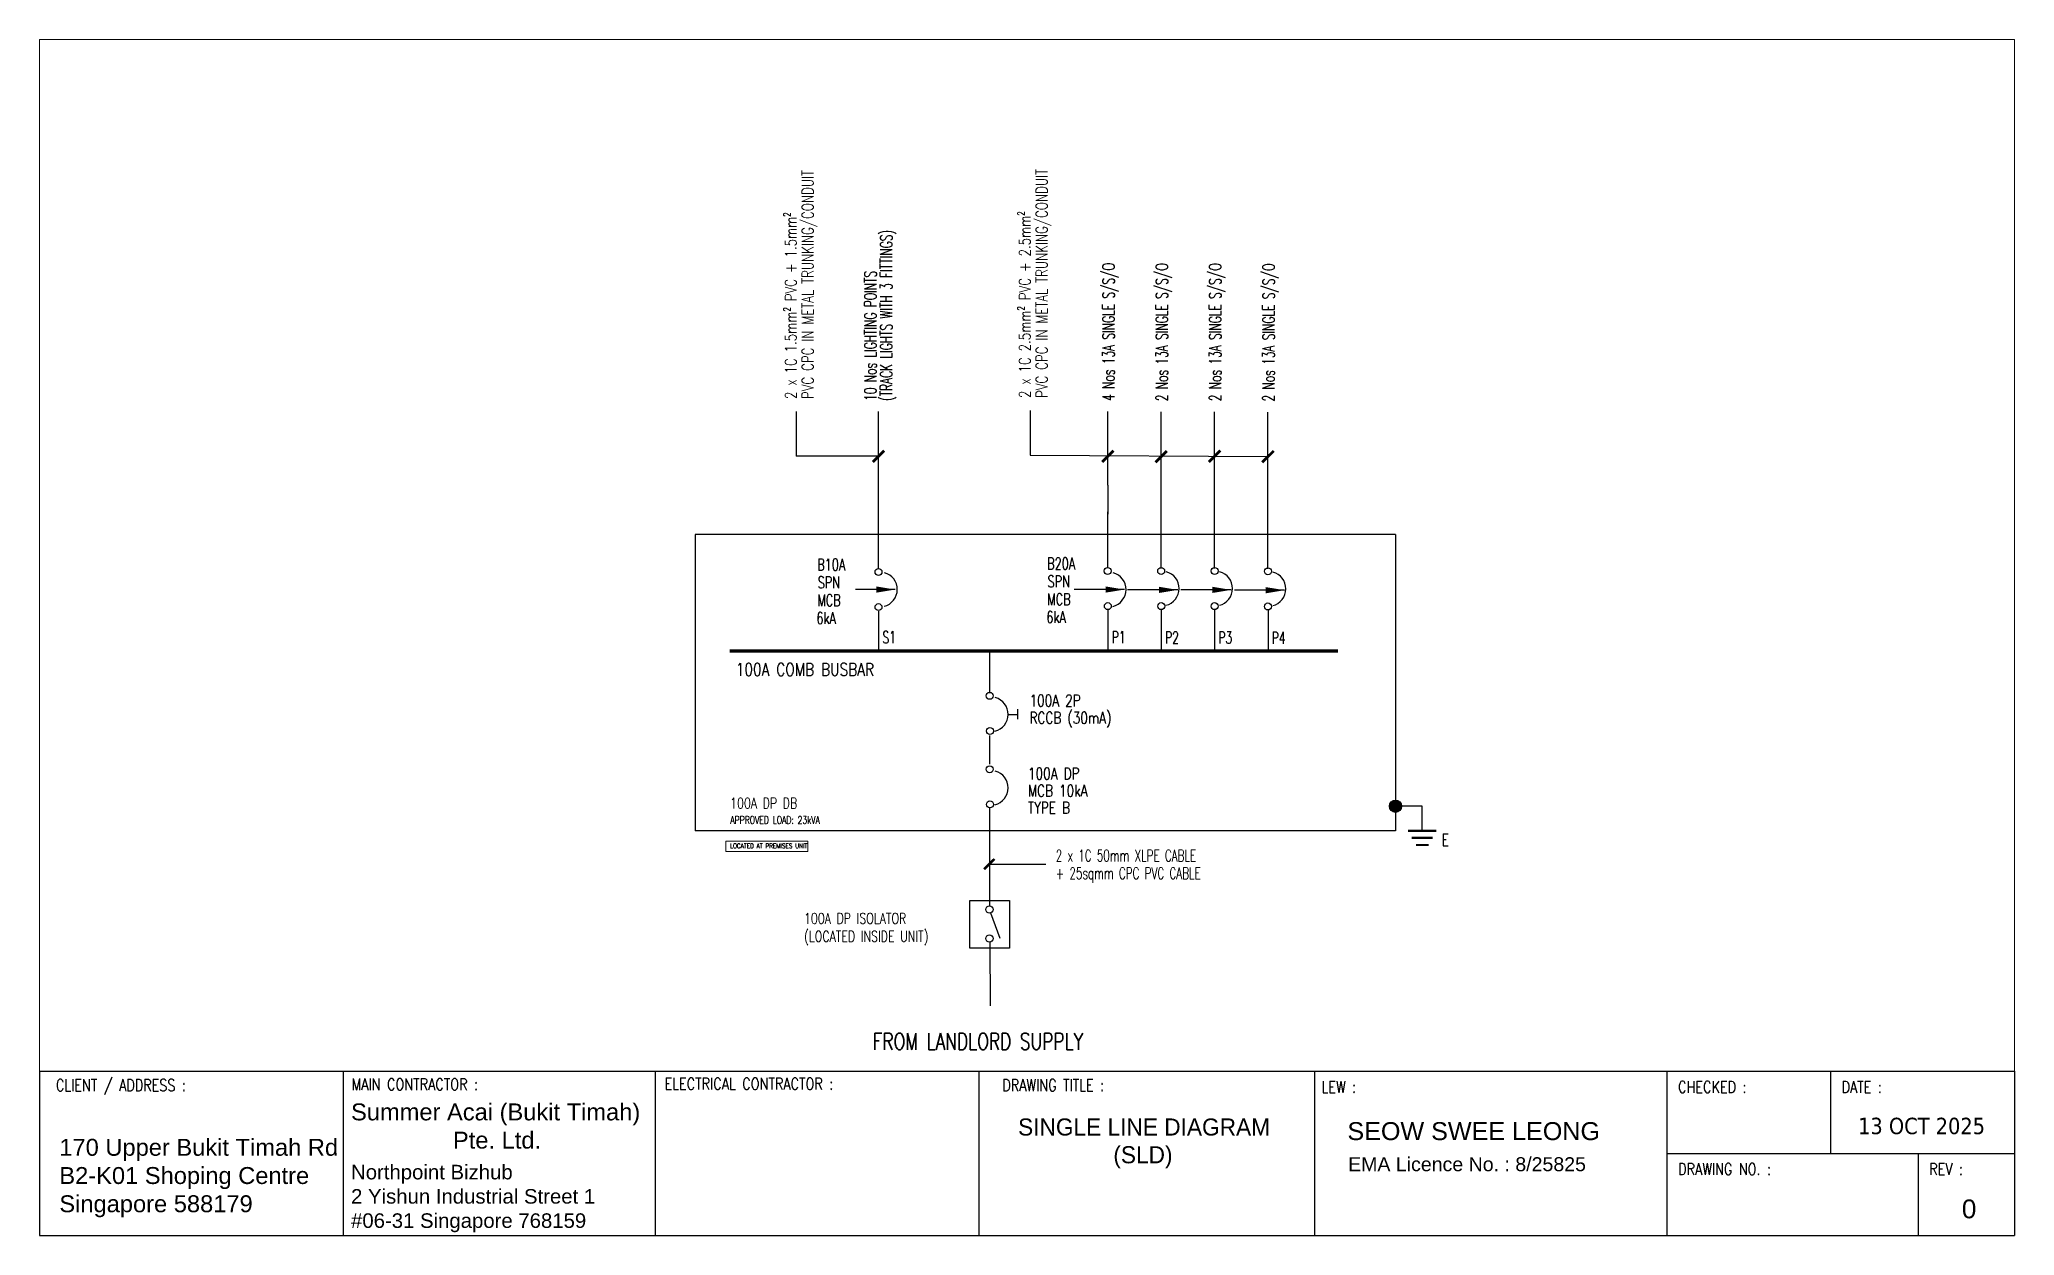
# Paper-space layout 'Layout1' of a CAD drawing. Header units: millimetres. Extents: x 0 to 279, y 0 to 169.
# The model-space entities are those that its viewports show. They can reach past a viewport. Long polylines and large blocks are cut down to what shows.
import ezdxf
from ezdxf.lldxf.tags import DXFTag

# ---------------------------------------------------------------- set-up
doc = ezdxf.new("R2010")
doc.units = ezdxf.units.MM
for name, color, linetype in [('E-SLD-FRAME', 8, 'Continuous'), ('E-SLD-LEGENDF', 2, 'Continuous'), ('SLD', 2, 'Continuous'), ('SLD-LINE', 7, 'Continuous'), ('SLD-TXT', 7, 'Continuous'), ('TXT', 7, 'Continuous')]:
    doc.layers.add(name, color=color, linetype=linetype)
doc.styles.add('ARIAL', font='arial.ttf', dxfattribs={"width": 0.95})
doc.styles.add('ROMANS', font='romans.shx', dxfattribs={"width": 0.8})
doc.styles.add('SIMPLEX', font='simplex.shx', dxfattribs={"width": 0.75})
doc.styles.add('SLD-TXT', font='romans.shx', dxfattribs={"width": 0.75})
doc.styles.get("Standard").update_dxf_attribs({"font": 'arial.ttf'})
doc.styles.add('TAHOMA', font='tahoma.ttf', dxfattribs={"width": 0.9})
tags = doc.linetypes.add('CENTER', pattern=[2, 1.25, -0.25, 0.25, -0.25]).pattern_tags.tags
tags[10:11] = [DXFTag(74, 4), DXFTag(75, 0), DXFTag(340, '0'), DXFTag(46, 1.0), DXFTag(50, 0.0), DXFTag(44, 0.0), DXFTag(45, 0.0)]
tags[8:9] = [DXFTag(74, 4), DXFTag(75, 0), DXFTag(340, '0'), DXFTag(46, 1.0), DXFTag(50, 0.0), DXFTag(44, 0.0), DXFTag(45, 0.0)]
tags[6:7] = [DXFTag(74, 4), DXFTag(75, 0), DXFTag(340, '0'), DXFTag(46, 1.0), DXFTag(50, 0.0), DXFTag(44, 0.0), DXFTag(45, 0.0)]
tags[4:5] = [DXFTag(74, 4), DXFTag(75, 0), DXFTag(340, '0'), DXFTag(46, 1.0), DXFTag(50, 0.0), DXFTag(44, 0.0), DXFTag(45, 0.0)]
doc.dimstyles.new('1-100', dxfattribs={"dimtxt": 100, "dimasz": 100, "dimexe": 25, "dimexo": 10, "dimgap": 25, "dimtad": 1, "dimdec": 0, "dimzin": 0, "dimdsep": 46, "dimtxsty": 'SIMPLEX', "dimcen": 0, "dimclrd": 7, "dimclre": 7, "dimclrt": 7, "dimadec": 0, "dimazin": 0, "dimtfac": 1, "dimtdec": 0, "dimtofl": 0, "dimtmove": 1, "dimatfit": 0, "dimfxl": 1, "dimtolj": 1, "dimtzin": 0, "dimarcsym": 2})

msp = doc.modelspace()

# ---------------------------------------------------------------- hatches: boundary and pattern name
at = {"layer": 'E-SLD-LEGENDF'}
h = msp.add_hatch(color=2, dxfattribs=at)
h.dxf.hatch_style = 1
edge = h.paths.add_edge_path()
edge.add_arc((13228, 5265), 74.5, 0, 360)

# ---------------------------------------------------------------- linework, layer by layer
for p, q in [((8513, 6383), (8626, 6383)), ((8626, 6447), (8626, 6323)), ((8290, 4558), (8974, 4558)), ((8290, 3610), (8293, 2836))]:
    msp.add_line(p, q)
at = {"lineweight": 0}
msp.add_lwpolyline([(5079, 4839), (6074, 4839), (6074, 4714), (5079, 4714)], close=True, dxfattribs=at)
at = {"linetype": 'CENTER'}
msp.add_lwpolyline([(8046, 4119), (8531, 4119), (8531, 3538), (8046, 3538)], close=True, dxfattribs=at)
at = {"color": 250}
msp.add_lwpolyline([(8301, 3967), (8411, 3660)], dxfattribs=at)
for centre in [(6936, 8117), (9724, 8129), (10376, 8129), (11026, 8129), (11676, 8125), (6936, 7689), (9727, 7701), (10377, 7701), (11026, 7701), (11676, 7697), (8289, 6609), (8292, 6181), (8289, 5715), (8292, 5287)]:
    msp.add_circle(centre, 42.3)
for centre in [(6954, 7904), (9738, 7903), (10384, 7916), (11034, 7916), (11683, 7912), (8303, 6383), (8303, 5489)]:
    msp.add_arc(centre, 211, 283.7769, 75.2201)
at = {"layer": 'E-SLD-FRAME', "color": 7, "linetype": 'CENTER', "ltscale": 1.5}
for p, q in [((13228, 8572), (4703, 8572)), ((4703, 8572), (4703, 4964)), ((13228, 8572), (13228, 4964)), ((13228, 4964), (4703, 4964))]:
    msp.add_line(p, q, dxfattribs=at)
at = {"layer": 'E-SLD-LEGENDF', "color": 2}
for p, q in [((13553, 5265), (13228, 5265)), ((13553, 4964), (13553, 5265))]:
    msp.add_line(p, q, dxfattribs=at)
for points, const_width in [([(13382, 4964), (13724, 4964)], 28.5), ([(13425, 4879), (13681, 4879)], 28.5), ([(13476, 4793), (13630, 4793)], 25.6)]:
    msp.add_lwpolyline(points, dxfattribs=dict(at, const_width=const_width))
msp.add_circle((13228, 5265), 74.5, dxfattribs=at)
at = {"layer": 'SLD', "color": 7}
for p, q in [((5935, 10069), (5935, 9525)), ((8783, 10081), (8783, 9537)), ((6937, 9525), (5935, 9525))]:
    msp.add_line(p, q, dxfattribs=at)
at = {"layer": 'SLD', "color": 2, "const_width": 39}
msp.add_lwpolyline([(5124, 7155), (12529, 7155)], dxfattribs=at)
at = {"layer": 'SLD', "color": 250, "lineweight": -3}
for centre in [(8286, 4008), (8286, 3654)]:
    msp.add_circle(centre, 44.2, dxfattribs=at)
at = {"layer": 'SLD-LINE', "linetype": 'ByBlock'}
for p, q in [((6937, 8165), (6937, 10069)), ((9727, 9173), (9727, 10069)), ((10376, 8161), (10376, 10065)), ((9727, 8165), (9727, 8849)), ((6937, 7641), (6937, 7155)), ((9727, 7659), (9727, 7155)), ((10377, 7659), (10377, 7151)), ((11027, 7659), (11027, 7151)), ((11677, 7655), (11677, 7147)), ((8289, 6658), (8289, 7155)), ((8289, 5777), (8289, 6126))]:
    msp.add_line(p, q, dxfattribs=at)
at = {"layer": 'SLD-LINE', "ltscale": 5}
for p, q in [((11026, 8161), (11026, 10065)), ((11676, 8157), (11676, 10062))]:
    msp.add_line(p, q, dxfattribs=at)
at = {"layer": 'SLD-LINE'}
for p, q in [((8783, 9537), (11676, 9521)), ((9727, 9173), (9727, 8819)), ((8290, 4053), (8290, 5241))]:
    msp.add_line(p, q, dxfattribs=at)
at = {"layer": 'SLD-TXT'}
for points, const_width in [([(6867, 9455), (7006, 9594)], 32.9), ([(9657, 9455), (9796, 9594)], 32.9), ([(10307, 9451), (10446, 9590)], 32.9), ([(10956, 9456), (11096, 9595)], 32.9), ([(11606, 9452), (11746, 9591)], 32.9), ([(8220, 4497), (8347, 4623)], 29.9)]:
    msp.add_lwpolyline(points, dxfattribs=dict(at, const_width=const_width))

# ---------------------------------------------------------------- texts
at = {"layer": 'SLD-TXT', "style": 'ROMANS', "width": 0.65}
for s, p in [('(TRACK LIGHTS WITH 3 FITTINGS)', (7104, 10200)), ('4 Nos 13A SINGLE S/S/O', (9808, 10200)), ('2 Nos 13A SINGLE S/S/O', (10458, 10196)), ('2 Nos 13A SINGLE S/S/O', (11107, 10196)), ('2 Nos 13A SINGLE S/S/O', (11757, 10192)), ('10 Nos LIGHTING POINTS', (6910, 10200))]:
    msp.add_text(s, height=145.89, rotation=90, dxfattribs=at).set_placement(p)
at = {"layer": 'SLD-TXT'}
for s, height, style, width, p in [('B10A', 143.4, 'SLD-TXT', 0.7, (6191, 8135)), ('B20A', 143.4, 'SLD-TXT', 0.7, (8989, 8148)), ('SPN', 143.4, 'SLD-TXT', 0.7, (6196, 7918)), ('SPN', 143.4, 'SLD-TXT', 0.7, (8994, 7930)), ('MCB', 143.4, 'SLD-TXT', 0.7, (6191, 7701)), ('MCB', 143.4, 'SLD-TXT', 0.7, (8989, 7713)), ('6kA', 143.4, 'SLD-TXT', 0.7, (6180, 7484)), ('6kA', 143.4, 'SLD-TXT', 0.7, (8979, 7496)), ('S1', 145.9, 'ROMANS', 0.65, (6984, 7249)), ('P1', 145.9, 'ROMANS', 0.65, (9774, 7249)), ('P2', 145.9, 'ROMANS', 0.65, (10424, 7245)), ('P3', 145.9, 'ROMANS', 0.65, (11074, 7245)), ('P4', 145.9, 'ROMANS', 0.65, (11723, 7241)), ('100A COMB BUSBAR', 152.84, 'SLD-TXT', 0.8, (5199, 6854))]:
    msp.add_text(s, height=height, dxfattribs=dict(at, style=style, width=width)).set_placement(p)
at = {"layer": 'SLD-TXT', "char_height": 140.32, "width": 5495.41, "attachment_point": 1, "rotation": 90, "line_spacing_factor": 0.880435, "style": 'SLD-TXT'}
for s, insert in [('2 x 1C 1.5mm² PVC + 1.5mm² \\PPVC CPC IN METAL TRUNKING/CONDUIT', (5798, 10222)), ('2 x 1C 2.5mm² PVC + 2.5mm² \\PPVC CPC IN METAL TRUNKING/CONDUIT', (8646, 10235))]:
    msp.add_mtext(s, dxfattribs=dict(at, insert=insert))
at = {"layer": 'SLD-TXT', "attachment_point": 1, "style": 'SLD-TXT'}
for s, insert, char_height, width, line_spacing_factor in [('100A 2P \\PRCCB (30mA)', (8774, 6622), 143.43, 2051.09, 0.869565), ('100A DP\\PMCB 10kA\\PTYPE B', (8755, 5734), 143.4, 2051.09, 0.869565), ('{\\W0.65;2 x 1C 50mm XLPE CABLE \\P+ 25sqmm CPC PVC CABLE}', (9093, 4736), 142.34, 2122.07, 0.908108)]:
    msp.add_mtext(s, dxfattribs=dict(at, insert=insert, char_height=char_height, width=width, line_spacing_factor=line_spacing_factor))
at = {"layer": 'SLD-TXT', "color": 7, "attachment_point": 1, "style": 'SLD-TXT'}
for s, insert, char_height, width in [('100A DP DB', (5130, 5368), 131, 954.43), ('APPROVED LOAD: 23kVA', (5133, 5143), 90.61, 3456.66), ('LOCATED AT PREMISES UNIT', (5129, 4811), 57.51, 2193.71), ('100A DP ISOLATOR\\P(LOCATED INSIDE UNIT)', (6029, 3965), 130.96, 1808.11), ('FROM LANDLORD SUPPLY', (6867, 2503), 201.68, 2963.88)]:
    msp.add_mtext(s, dxfattribs=dict(at, insert=insert, char_height=char_height, width=width))
at = {"layer": 'SLD-TXT', "color": 2, "insert": (13788, 4928), "char_height": 145.9, "width": 1845.98, "attachment_point": 1, "line_spacing_factor": 0.908108, "style": 'SLD-TXT'}
msp.add_mtext('{\\W0.75;E}', dxfattribs=at)

# ---------------------------------------------------------------- leaders
at = {"layer": 'SLD'}
for points in [[(7139, 7903), (6654, 7903)], [(9929, 7903), (9318, 7903)], [(10579, 7899), (9967, 7899)], [(11228, 7899), (10617, 7899)], [(11878, 7895), (11267, 7895)]]:
    msp.add_leader(points, dimstyle='1-100', override={"dimasz": 230}, dxfattribs=at)

psp = doc.layouts.get("Layout1")

# ---------------------------------------------------------------- linework, layer by layer
at = {"color": 7}
for p, q in [((0.38, 23.56), (279.26, 23.56)), ((0.38, 23.56), (0.38, 0.36)), ((43.27, 23.56), (43.27, 0.36)), ((87.32, 23.56), (87.32, 0.36)), ((133.01, 23.56), (133.01, 0.36)), ((180.4, 23.56), (180.4, 0.36)), ((230.18, 23.56), (230.18, 0.36)), ((253.26, 23.56), (253.26, 11.96)), ((279.26, 23.56), (279.26, 0.36)), ((265.64, 11.96), (265.64, 0.36)), ((0.38, 0.36), (279.26, 0.36))]:
    psp.add_line(p, q, dxfattribs=at)
at = {"layer": 'TXT', "color": 7}
psp.add_line((230.18, 11.96), (279.26, 11.96), dxfattribs=at)

# ---------------------------------------------------------------- texts
at = {"color": 7, "attachment_point": 1}
for s, width, gutter_width, insert, char_height in [('Summer Acai (Bukit Timah)\\P\\pxqc;Pte. Ltd.', 41.2209, 11.96, (44.37, 19.01), 2.3914), ('170 Upper Bukit Timah Rd\\PB2-K01 Shoping Centre\\PSingapore 588179', 39.8803, 11.96, (3.18, 14.01), 2.3914), ('Northpoint Bizhub\\P2 Yishun Industrial Street 1\\P#06-31 Singapore 768159', 34.2773, 10.28, (44.37, 10.34), 2.0554)]:
    psp.add_mtext_dynamic_manual_height_columns(s, width=width, gutter_width=gutter_width, heights=[0], dxfattribs=dict(at, insert=insert, char_height=char_height))
at = {"layer": 'TXT', "color": 7, "style": 'SIMPLEX', "width": 0.8}
for s, height, p in [('CLIENT / ADDRESS :', 1.6572, (2.69, 20.76)), ('MAIN CONTRACTOR :', 1.6593, (44.44, 20.88)), ('ELECTRICAL CONTRACTOR :', 1.6593, (88.63, 20.96)), ('DRAWING TITLE :', 1.6572, (136.33, 20.76)), ('LEW :', 1.657, (181.39, 20.51)), ('CHECKED :', 1.657, (231.75, 20.51)), ('DATE :', 1.657, (254.83, 20.51)), ('DRAWING NO. :', 1.6572, (231.75, 8.91)), ('REV :', 1.657, (267.21, 8.91))]:
    psp.add_text(s, height=height, dxfattribs=at).set_placement(p)
at = {"layer": 'TXT', "color": 7}
for s, height, style, p in [('13 OCT 2025', 2.32, 'TAHOMA', (257.17, 14.67)), ('SEOW SWEE LEONG', 2.5391, 'ARIAL', (185.06, 13.83)), ('EMA Licence No. : 8/25825', 1.9748, 'ARIAL', (185.16, 9.44)), ('0', 2.65, 'ARIAL', (271.82, 2.79))]:
    psp.add_text(s, height=height, dxfattribs=dict(at, style=style)).set_placement(p)
at = {"layer": 'TXT', "color": 7, "insert": (138.56, 16.89), "char_height": 2.4122, "width": 35.2564, "attachment_point": 1, "line_spacing_factor": 0.975, "style": 'ARIAL'}
psp.add_mtext('SINGLE LINE DIAGRAM\\P\\pxqc;(SLD)', dxfattribs=at)

# ---------------------------------------------------------------- viewports
at = {"layer": '0'}
psp.add_viewport(center=(139.82, 96.42), size=(278.88, 145.7304), view_center_point=(8743.54, 8318.91), view_height=12560.8528, dxfattribs=at)

doc.saveas('drawing.dxf')
